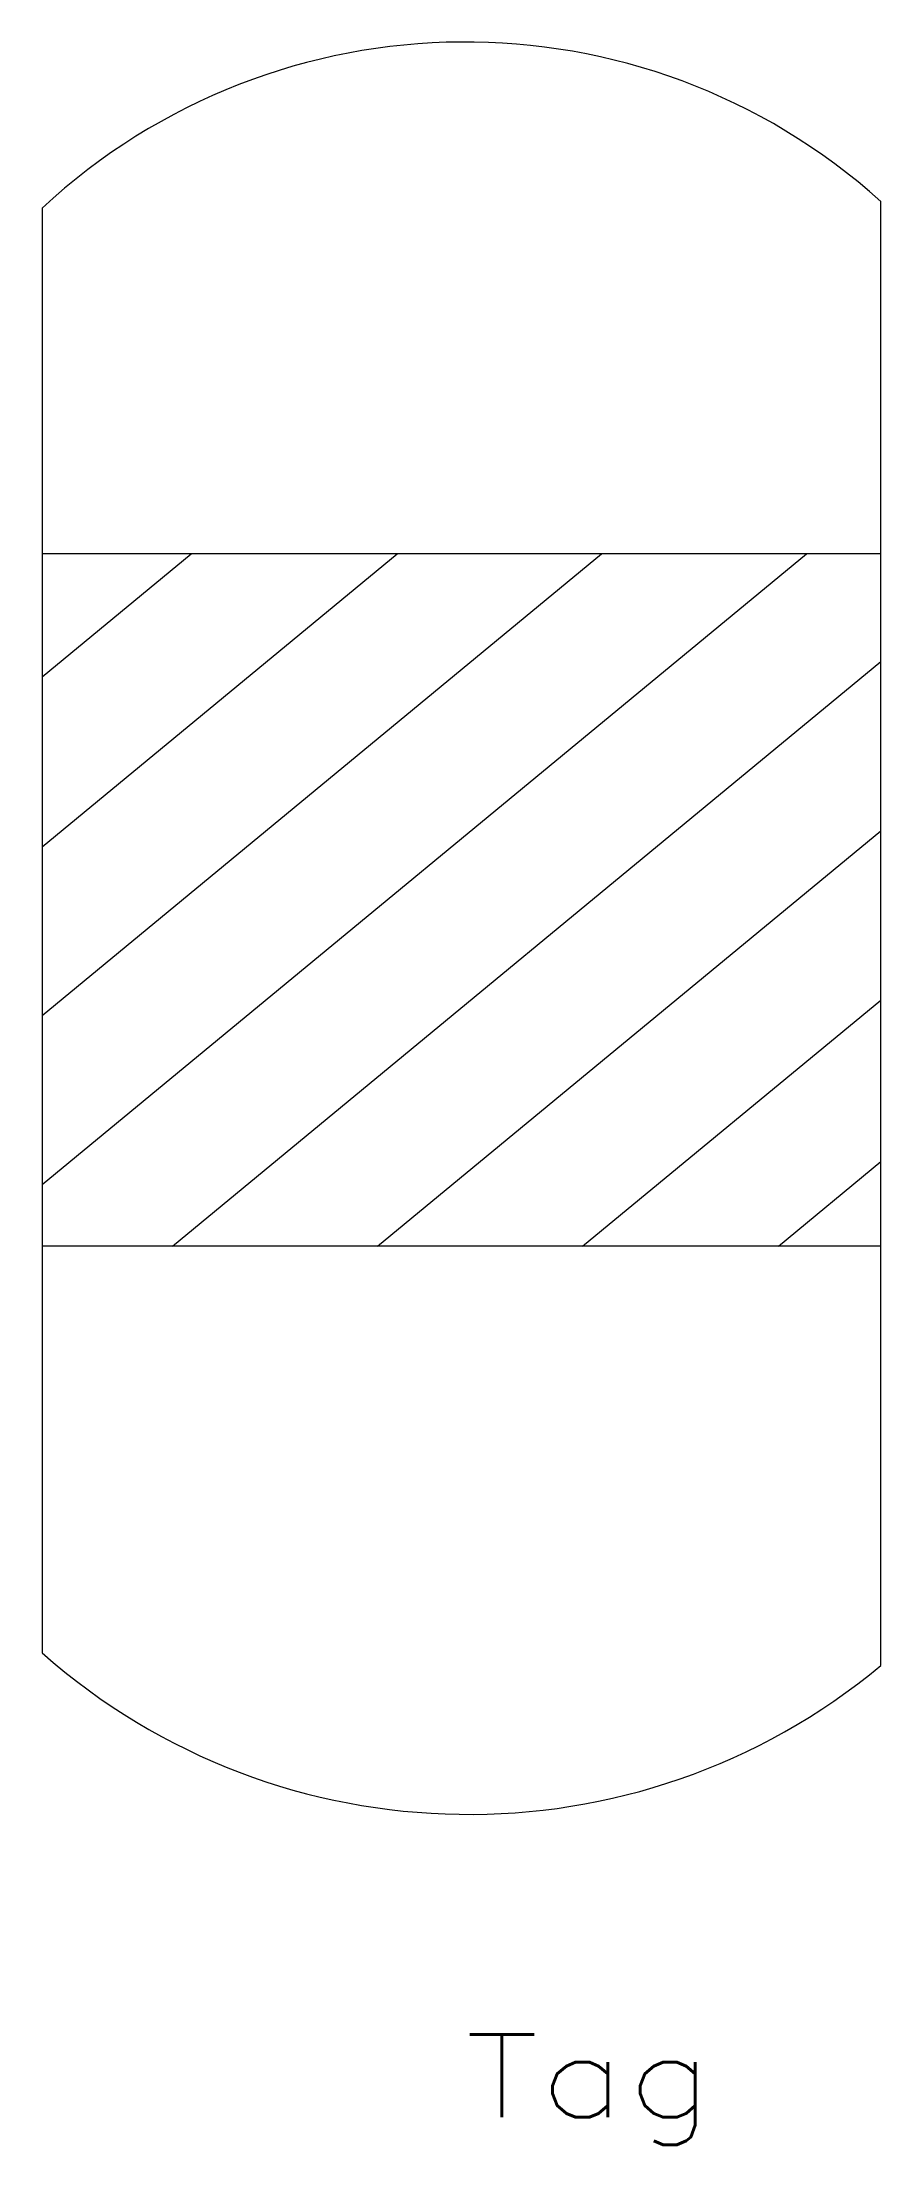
# Model space of a CAD drawing. Header units: inches. Extents: x -7.6 to 7.4, y -21.5 to 16.1.
import ezdxf
from ezdxf.enums import TextEntityAlignment as Align

# ---------------------------------------------------------------- set-up
doc = ezdxf.new("R2010")
doc.units = ezdxf.units.IN
doc.header["$MEASUREMENT"] = 0
doc.layers.get('0').update_dxf_attribs({"lineweight": 0})
doc.layers.add('1', color=7, linetype='Continuous', lineweight=0)
doc.styles.get("Standard").update_dxf_attribs({"font": 'TXT.SHX'})

msp = doc.modelspace()

# ---------------------------------------------------------------- linework, layer by layer
for p, q in [((-7.577, -1.276), (2.423, 6.978)), ((-7.577, 4.777), (-4.911, 6.978)), ((-7.577, -4.302), (6.089, 6.978)), ((-7.577, 1.738), (-1.229, 6.978)), ((-5.244, -5.403), (7.423, 5.052)), ((-1.577, -5.403), (7.423, 2.026)), ((2.089, -5.403), (7.423, -1.001)), ((5.589, -5.403), (7.423, -3.889))]:
    msp.add_line(p, q)
at = {"color": 7, "linetype": 'Continuous', "lineweight": 0}
for centre, radius, start, end in [((-0.012, 5.01), 11.119, 48.0341, 132.8745), ((0.053, -4.036), 11.527, -131.4473, -50.2568)]:
    msp.add_arc(centre, radius, start, end, dxfattribs=at)
at = {"layer": '1', "color": 7, "linetype": 'Continuous'}
for p, q in [((7.423, -12.9), (7.423, 13.277)), ((-7.577, 13.158), (-7.577, -12.677)), ((7.423, 6.978), (-7.577, 6.978)), ((7.423, -5.403), (-7.577, -5.403))]:
    msp.add_line(p, q, dxfattribs=at)

# ---------------------------------------------------------------- texts
at = {"color": 7, "linetype": 'Continuous', "width": 1.166667}
msp.add_text('Tag', height=1.4816, dxfattribs=at).set_placement((-0.012, -20.98), (4.433, -20.98), align=Align.FIT)

doc.saveas('drawing.dxf')
